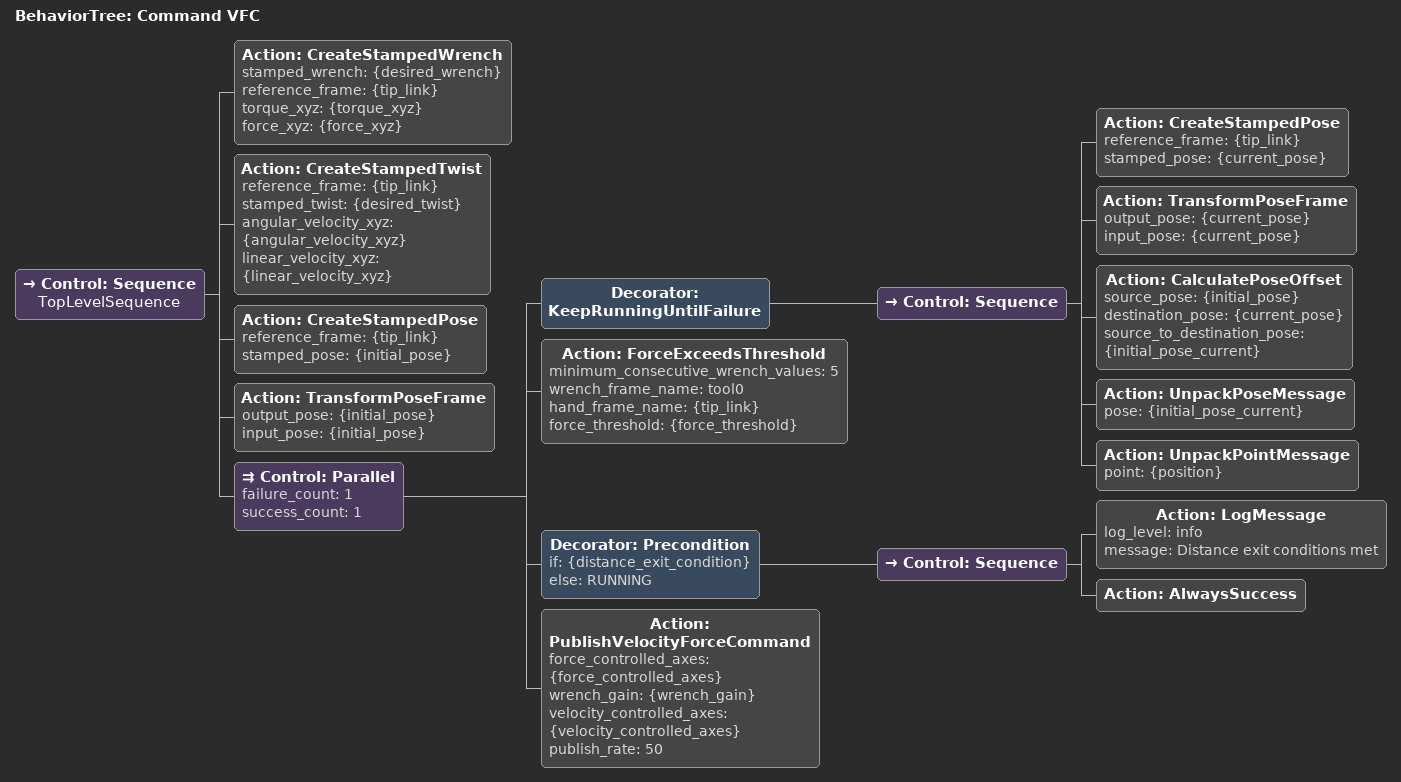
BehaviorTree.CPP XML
<?xml version='1.0' encoding='UTF-8'?>
<root BTCPP_format="4" main_tree_to_execute="Command VFC">
	<BehaviorTree ID="Command VFC" _description="Uses the Velocity Force Controller (VFC) to move with a desired Cartesian velocity / force reference. Implements exit conditions for an exceeded force threshold or maximum distance travelled.">
    <Control ID="Sequence" name="TopLevelSequence">
      <Action ID="CreateStampedWrench" stamped_wrench="{desired_wrench}" reference_frame="{tip_link}" torque_xyz="{torque_xyz}" force_xyz="{force_xyz}"/>
      <Action ID="CreateStampedTwist" reference_frame="{tip_link}" stamped_twist="{desired_twist}" angular_velocity_xyz="{angular_velocity_xyz}" linear_velocity_xyz="{linear_velocity_xyz}"/>
      <Action ID="CreateStampedPose" reference_frame="{tip_link}" stamped_pose="{initial_pose}"/>
      <Action ID="TransformPoseFrame" output_pose="{initial_pose}" input_pose="{initial_pose}"/>
      <Control ID="Parallel" failure_count="1" success_count="1">
        <Decorator ID="KeepRunningUntilFailure">
          <Control ID="Sequence">
            <Action ID="CreateStampedPose" reference_frame="{tip_link}" stamped_pose="{current_pose}"/>
            <Action ID="TransformPoseFrame" output_pose="{current_pose}" input_pose="{current_pose}"/>
            <Action ID="CalculatePoseOffset" source_pose="{initial_pose}" destination_pose="{current_pose}" source_to_destination_pose="{initial_pose_current}"/>
            <Action ID="UnpackPoseMessage" pose="{initial_pose_current}"/>
            <Action ID="UnpackPointMessage" point="{position}"/>
          </Control>
        </Decorator>
        <Action ID="ForceExceedsThreshold" minimum_consecutive_wrench_values="5" wrench_frame_name="tool0" hand_frame_name="{tip_link}" force_threshold="{force_threshold}"/>
        <Decorator ID="Precondition" if="{distance_exit_condition}" else="RUNNING">
          <Control ID="Sequence">
            <Action ID="LogMessage" log_level="info" message="Distance exit conditions met"/>
            <Action ID="AlwaysSuccess"/>
          </Control>
        </Decorator>
        <Action ID="PublishVelocityForceCommand" force_controlled_axes="{force_controlled_axes}" wrench_gain="{wrench_gain}" velocity_controlled_axes="{velocity_controlled_axes}" publish_rate="50"/>
      </Control>
    </Control>
  </BehaviorTree>
</root>
